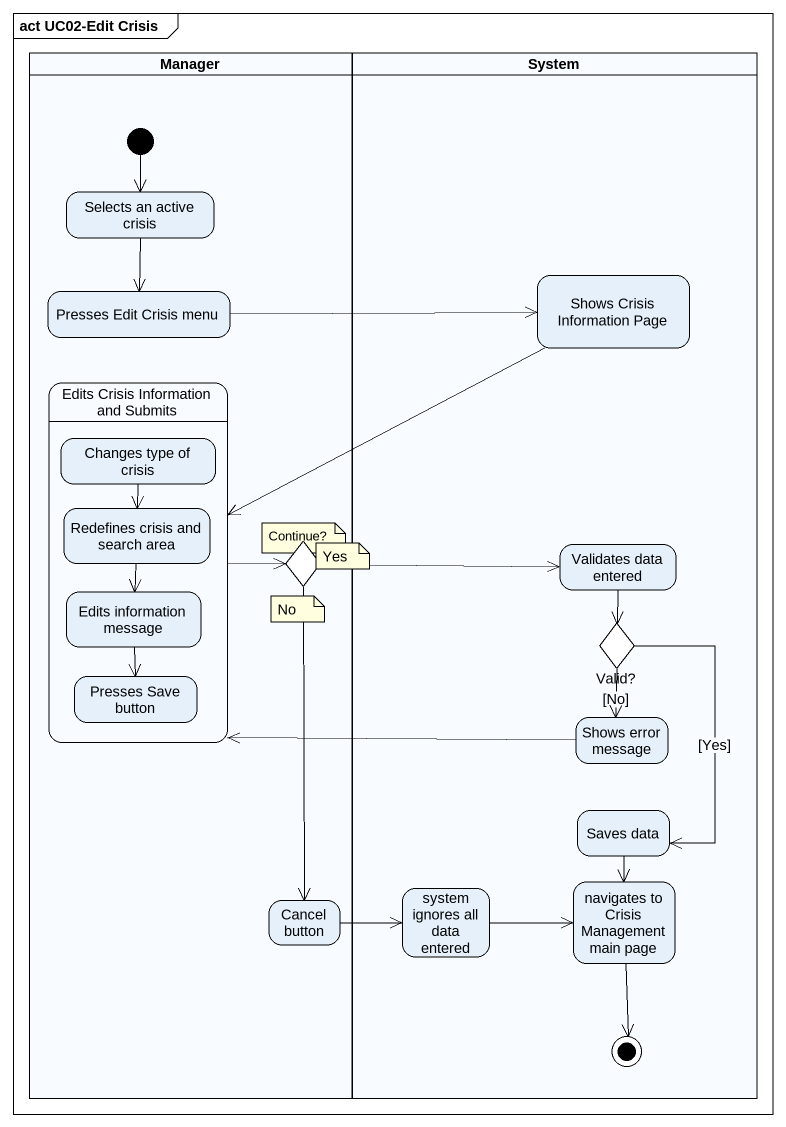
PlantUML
@startuml
mainframe act UC02-Edit Crisis
hide empty description
state Manager <<partition>> {
  state "Selects an active crisis" as Selects_an_active_crisis
  state "Presses Edit Crisis menu" as Presses_Edit_Crisis_menu
  state "Edits Crisis Information and Submits" as Edits_Crisis_Information {
    state "Changes type of crisis" as Changes_type_of_crisis
    state "Redefines crisis and search area" as Redefines_crisis_and_search
    state "Edits information message" as Edits_information_message
    state "Presses Save button" as Presses_Save_button
  }
  state choice1 <<choice>>
  state "Cancel button" as Cancel_button
  [*] --> Selects_an_active_crisis
}
state System <<partition>> {
  state "Shows Crisis Information Page" as Shows_Crisis_Information
  state "Validates data entered" as Validates_data_entered
  state "Valid?" as Valid <<choice>>
  state "Shows error message" as Shows_error_message
  state "Saves data" as Saves_data
  state "navigates to Crisis Management main page" as navigates_to_Crisis
  state "system ignores all data entered" as system_ignores_all_data
  navigates_to_Crisis --> [*]
}
Selects_an_active_crisis --> Presses_Edit_Crisis_menu
Shows_Crisis_Information -left-> Edits_Crisis_Information
Presses_Edit_Crisis_menu -right-> Shows_Crisis_Information
Edits_Crisis_Information -right-> choice1
Changes_type_of_crisis --> Redefines_crisis_and_search
Redefines_crisis_and_search --> Edits_information_message
choice1 -right-> Validates_data_entered
choice1 --> Cancel_button
Validates_data_entered --> Valid
Edits_information_message --> Presses_Save_button
Valid --> Shows_error_message : [No]
Valid --> Saves_data : [Yes]
Shows_error_message -left-> Edits_Crisis_Information
Saves_data --> navigates_to_Crisis
Cancel_button -right-> system_ignores_all_data
system_ignores_all_data -right-> navigates_to_Crisis
note as N1
  Continue?
end note
note as N2
  Yes
end note
note as N3
  No
end note
@enduml
